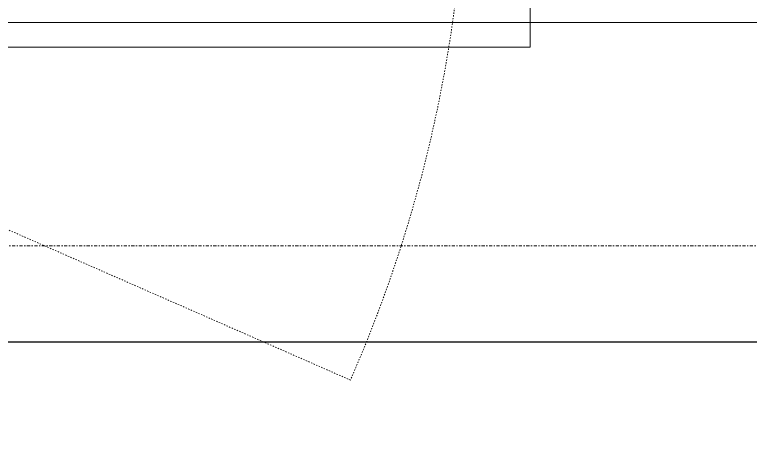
# Model space of a CAD drawing. Extents: x -1439 to 23780, y -1362 to 4476.
# Drawn here: x 15756.5 to 15815.7, y 2767.7 to 2803.6 of the extents above; entities that cross this region are included whole.
import ezdxf

# ---------------------------------------------------------------- set-up
doc = ezdxf.new("R2010")
doc.units = 0
doc.header["$MEASUREMENT"] = 0
doc.linetypes.add('Audi$0$DASHDOT2', pattern=[0.5, 0.25, -0.125, 0, -0.125])
doc.linetypes.add('Audi$0$DOT2', pattern=[0.125, 0, -0.125])
doc.layers.get('0').update_dxf_attribs({"color": 9, "lineweight": 9})
for name, color, linetype, lineweight in [('Audi$0$06D', 8, 'Continuous', 9), ('Audi$0$14', 8, 'Continuous', 9), ('Audi$0$20', 8, 'Audi$0$DOT2', 9), ('Audi$0$24', 8, 'Audi$0$DASHDOT2', 9), ('Audi$0$35', 8, 'Continuous', 9), ('E-KABLO', 7, 'Continuous', 30)]:
    doc.layers.add(name, color=color, linetype=linetype, lineweight=lineweight)

# ---------------------------------------------------------------- blocks, each defined once
blk = doc.blocks.new('Audi$0$P-AKS_AUDI')
at = {"layer": 'Audi$0$24'}
blk.add_lwpolyline([(-3840, 0), (360, 0)], dxfattribs=at)
blk = doc.blocks.new('Audi$0$fsdfsfsfsfd')
at = {"layer": 'Audi$0$06D', "elevation": 0}
blk.add_lwpolyline([(52591.75, -74474.977), (52589.75, -74474.977), (52589.75, -74595.977), (52591.75, -74595.977)], dxfattribs=at)
at = {"layer": 'Audi$0$20', "elevation": 0}
blk.add_lwpolyline([(52607.49, -74590.872), (52562.943, -74489.432)], dxfattribs=at)
at = {"layer": 'Audi$0$20'}
blk.add_arc((52607.49, -74590.872), 110.79, 89.60696, 113.70858, dxfattribs=at)
blk = doc.blocks.new('Audi$0$p-2. kat planı')
at = {"layer": 'Audi$0$14'}
blk.add_lwpolyline([(15798, 2819.3), (15798, 2803), (15800, 2803), (15870.5, 2803), (15870.5, 2743), (15935.5, 2743), (15935.5, 2447), (15870.5, 2447), (15870.5, 2363), (15959.5, 2363)], dxfattribs=at)
at = {"xscale": -1, "rotation": 270}
blk.add_blockref('Audi$0$fsdfsfsfsfd', (90272.977, -49788.75), dxfattribs=at)
at = {"layer": 'Audi$0$24'}
blk.add_blockref('Audi$0$P-AKS_AUDI', (16612.5, 2785), dxfattribs=at)

msp = doc.modelspace()

# ---------------------------------------------------------------- linework, layer by layer
at = {"layer": 'Audi$0$35'}
msp.add_lwpolyline([(14487.5, 2447), (14487.5, 2743), (14554.5, 2743), (14554.5, 2803), (15170.5, 2803), (15170.5, 2743), (15254.5, 2743), (15254.5, 2803), (15870.5, 2803), (15870.5, 2743), (15935.5, 2743), (15935.5, 2447), (15870.5, 2447), (15870.5, 2363), (15254.5, 2363), (15254.5, 2447), (15170.5, 2447), (15170.5, 2363), (14554.5, 2363), (14554.5, 2447)], close=True, dxfattribs=at)
at = {"layer": 'E-KABLO', "color": 4, "ltscale": 40}
msp.add_line((15601.964, 2777.273), (15843.875, 2777.273), dxfattribs=at)

# ---------------------------------------------------------------- block references
msp.add_blockref('Audi$0$p-2. kat planı', (0, 0))

doc.saveas('drawing.dxf')
